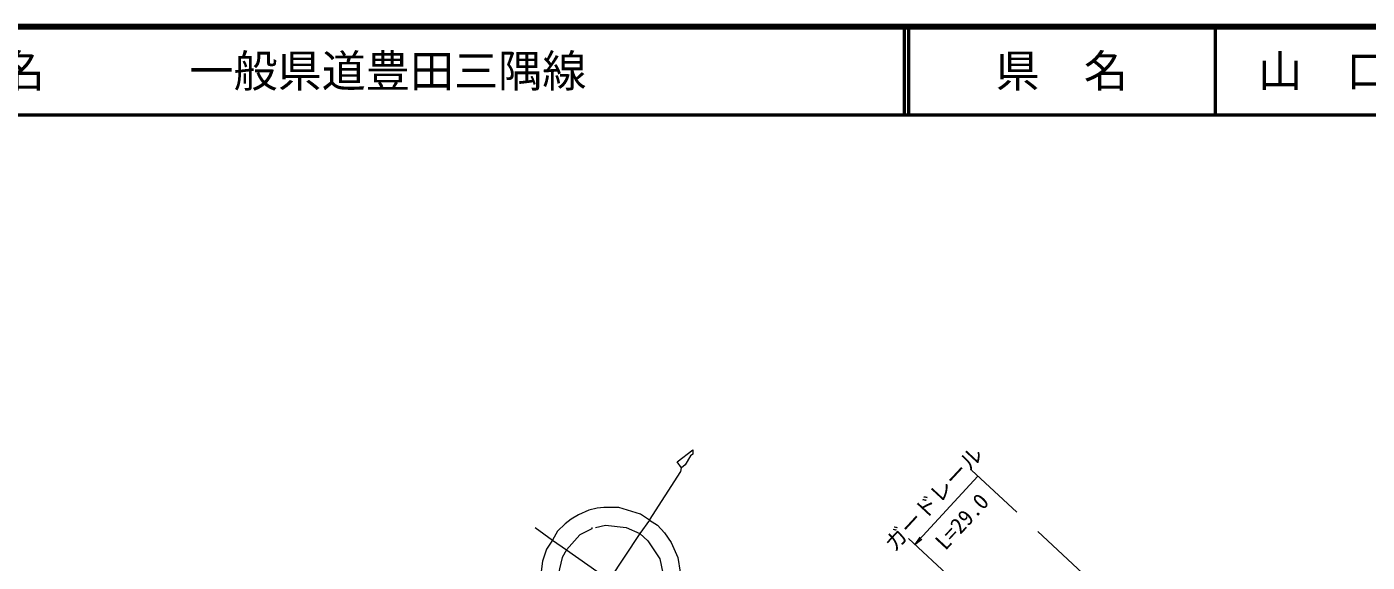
# Model space of a CAD drawing. Units: millimetres, scale not verified. Extents: x 40000 to 680000, y 20000 to 380000.
# Drawn here: x 198304 to 350250, y 319295 to 380000 of the extents above; entities that cross this region are included whole.
import ezdxf
from ezdxf.enums import TextEntityAlignment as Align

# ---------------------------------------------------------------- set-up
doc = ezdxf.new("R2010")
doc.units = ezdxf.units.MM
doc.header["$LTSCALE"] = 1000
doc.linetypes.add('CHAIN', pattern=[18.5, 12, -1.5, 3.5, -1.5])
for name, color, linetype, lineweight in [('M-BGD', 7, 'Continuous', 13), ('M-STR-HTXT', 7, 'Continuous', 13), ('M-TTL', 2, 'Continuous', 140), ('M-TTL-LINE', 7, 'Continuous', 50)]:
    doc.layers.add(name, color=color, linetype=linetype, lineweight=lineweight)
doc.layers.add('M-TTL-TXT', color=7, linetype='Continuous')
doc.styles.add('ＭＳ ゴシック', font='')
doc.styles.get('ＭＳ ゴシック').set_extended_font_data('MS Gothic')

# ---------------------------------------------------------------- blocks, each defined once
blk = doc.blocks.new('open_arrow')
at = {"color": 0, "linetype": 'Continuous', "lineweight": -2}
blk.add_lwpolyline([(7.5, 1.25), (0, 0), (7.5, -1.25)], dxfattribs=at)

msp = doc.modelspace()

# ---------------------------------------------------------------- linework, layer by layer
at = {"layer": 'M-BGD'}
for p, q in [((268885, 324076), (267785, 322552)), ((255931, 323229), (257879, 321790)), ((267785, 322552), (264313, 317303)), ((257879, 321790), (259487, 320689)), ((259487, 320689), (264313, 317303))]:
    msp.add_line(p, q, dxfattribs=at)
at = {"layer": 'M-BGD', "linetype": 'CHAIN'}
msp.add_line((348860, 289491), (312161, 323450), dxfattribs=at)
at = {"layer": 'M-BGD'}
msp.add_lwpolyline([(272526, 330003), (272018, 330680), (273796, 332035), (273796, 331527), (273542, 331357), (272949, 330341)], close=True, dxfattribs=at)
for points in [[(268885, 324076), (272441, 329579), (272526, 330003)], [(268885, 324076), (267869, 324753), (265414, 325515), (263721, 325515), (262959, 325431), (262027, 325177), (260842, 324669), (259995, 324161), (259318, 323653), (258471, 322806), (257879, 321790)], [(268885, 324076), (269817, 323483), (270579, 322637), (271341, 321536), (272103, 319843), (272357, 318149), (272357, 316879), (272187, 315779), (270917, 312731)], [(262366, 323229), (262366, 323060), (261011, 322383), (259487, 320689)], [(262789, 323229), (263890, 323483), (266261, 323229), (267785, 322552)], [(267785, 322552), (268716, 321705), (270071, 319673), (270409, 318065), (270409, 317133), (270325, 316456), (269901, 315101), (269224, 313916)], [(257879, 321790), (257201, 320774), (256778, 319419), (256524, 317641), (256693, 315779), (257117, 314424), (258302, 312646), (259995, 310953)], [(259487, 320689), (258979, 319843), (258556, 317895), (258725, 316117), (259487, 314424), (261181, 312646)]]:
    msp.add_lwpolyline(points, dxfattribs=at)
at = {"layer": 'M-STR-HTXT'}
for p, q in [((298969, 321294), (306129, 329032)), ((310533, 324957), (305395, 329711)), ((321017, 300892), (298235, 321973))]:
    msp.add_line(p, q, dxfattribs=at)
at = {"layer": 'M-TTL'}
msp.add_line((680000, 380000), (40000, 380000), dxfattribs=at)
at = {"layer": 'M-TTL-LINE'}
for p, q in [((297750, 380000), (297750, 370000)), ((298250, 380000), (298250, 370000)), ((333000, 380000), (333000, 370000)), ((40000, 370000), (680000, 370000))]:
    msp.add_line(p, q, dxfattribs=at)

# ---------------------------------------------------------------- block references
at = {"layer": 'M-STR-HTXT', "xscale": 133, "yscale": 133, "rotation": 47.2}
msp.add_blockref('open_arrow', (298969, 321294), dxfattribs=at)

# ---------------------------------------------------------------- texts
at = {"layer": 'M-STR-HTXT', "style": 'ＭＳ ゴシック'}
for s, p in [('ガードレール', (302182, 325503)), ('L=29.0', (305377, 322914))]:
    msp.add_text(s, height=1833, rotation=47.221, dxfattribs=at).set_placement(p, align=Align.BOTTOM_CENTER)
at = {"layer": 'M-TTL-TXT', "style": 'ＭＳ ゴシック'}
for s, p in [('路 線 名', (180380, 375000)), ('一般県道豊田三隅線', (216734, 375000))]:
    msp.add_text(s, height=3666, dxfattribs=at).set_placement(p, align=Align.MIDDLE_LEFT)
for s, p in [('県\u3000名', (315625, 375000)), ('山\u3000口\u3000県', (350375, 375000))]:
    msp.add_text(s, height=3666, dxfattribs=at).set_placement(p, align=Align.MIDDLE_CENTER)

doc.saveas('drawing.dxf')
